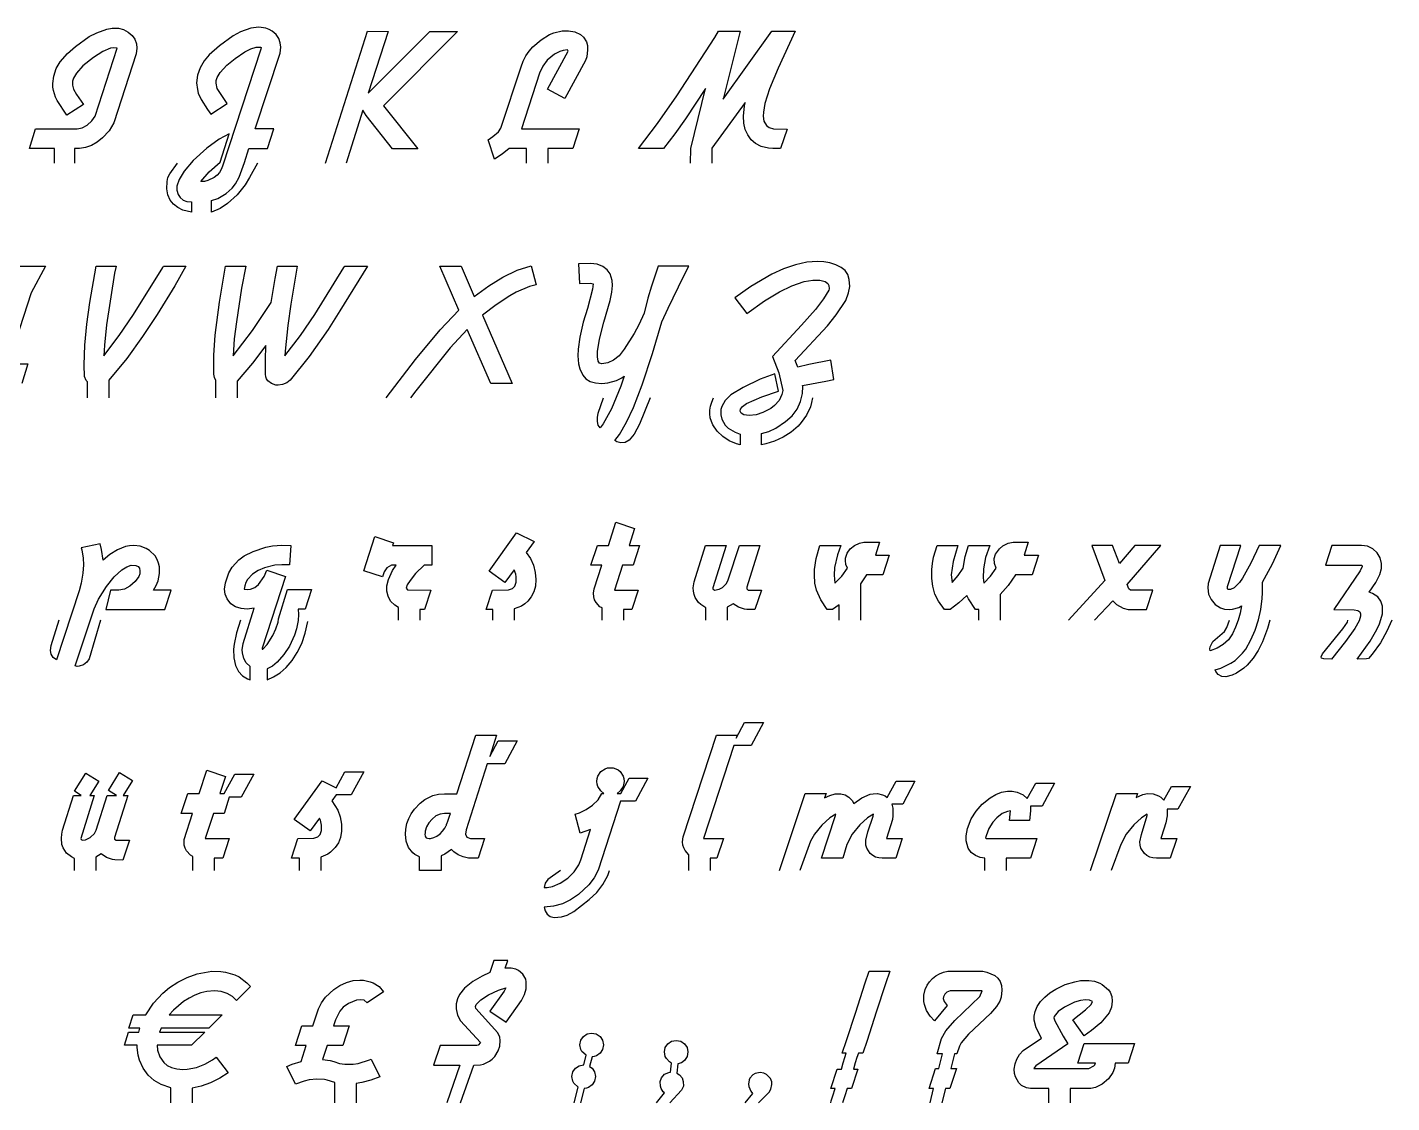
# Model space of a CAD drawing. Extents: x -637 to 1030, y 49 to 612.
# Drawn here: x 319 to 1030, y 49 to 609 of the extents above; entities that cross this region are included whole.
import ezdxf

# ---------------------------------------------------------------- set-up
doc = ezdxf.new("R2010")
doc.units = 0
doc.header["$LTSCALE"] = 6.669376
doc.header["$MEASUREMENT"] = 0

msp = doc.modelspace()

# ---------------------------------------------------------------- linework, layer by layer
at = {"linetype": 'Continuous'}
for points in [[(333.402106, 537.951868), (333.402106, 545.488263), (320.330129, 545.488263), (323.598124, 555.692408), (345.206902, 555.692408), (347.874652, 556.292652), (350.475709, 557.759915), (352.943378, 559.894115), (354.610722, 562.295091), (366.082049, 597.709477), (364.414705, 597.909558), (362.680667, 597.709477), (358.545654, 596.042133), (353.810397, 592.97422), (348.274815, 588.572432), (344.940127, 584.837581), (343.272783, 582.103137), (342.87262, 580.635875), (342.805926, 578.43498), (343.339476, 576.367474), (344.940127, 573.566336), (348.54159, 568.49761), (339.871401, 562.962028), (334.802675, 570.565117), (333.935656, 572.232461), (332.93525, 575.76723), (332.601781, 577.501268), (332.535087, 579.301999), (333.001944, 583.236931), (334.335819, 587.105169), (336.403325, 590.706632), (340.271564, 594.975033), (344.406577, 598.64319), (351.542809, 603.778609), (355.411047, 605.846116), (360.746548, 607.713541), (363.547686, 608.180397), (366.682292, 608.113704), (369.350043, 607.51346), (371.884406, 606.179585), (373.885219, 604.445547), (375.285788, 602.444734), (376.086113, 600.110452), (376.352888, 597.776171), (375.886031, 594.774952), (364.348011, 558.893709), (361.947036, 554.692002), (358.47896, 551.023845), (355.611128, 548.822951), (352.676603, 547.155607), (349.60869, 546.088507), (346.407389, 545.554957), (343.873027, 545.488263), (343.873027, 537.951868)], [(439.17841, 537.951868), (435.043396, 530.34878), (432.709115, 526.613929), (428.574102, 521.345122), (423.57207, 516.809946), (419.637138, 514.342277), (415.23535, 512.408158), (415.23535, 518.410596), (418.43665, 519.477697), (422.771745, 522.078753), (425.973045, 524.946585), (427.707083, 527.080785), (429.574508, 530.548861), (432.375646, 538.218643), (434.643234, 545.488263), (444.380523, 545.488263), (447.715211, 555.692408), (437.977922, 555.692408), (450.983205, 595.175114), (451.24998, 598.309721), (451.049899, 600.577309), (450.249574, 602.844897), (448.849005, 604.845709), (446.848192, 606.579747), (445.180848, 607.580154), (443.44681, 608.247091), (439.778653, 608.647254), (435.710334, 608.180397), (430.374833, 606.246278), (426.439901, 604.178772), (419.303669, 599.043352), (414.034862, 594.241402), (411.367112, 591.106795), (409.299605, 587.572026), (407.899036, 583.637094), (407.43218, 579.702162), (407.832342, 576.167393), (408.232505, 574.366661), (409.766461, 570.965279), (413.101149, 565.82986), (414.901881, 563.362191), (423.438682, 568.964467), (419.837219, 574.099886), (418.169875, 576.767636), (417.569631, 579.502081), (417.703019, 580.969343), (418.103181, 582.436606), (419.770525, 585.17105), (423.105213, 588.839207), (427.507002, 592.44067), (432.509034, 595.842052), (435.64364, 597.509396), (438.511472, 598.243027), (440.645672, 598.243027), (441.045835, 598.10964), (440.845754, 597.242621), (420.971013, 536.284524), (420.304076, 534.550486), (419.370363, 533.01653), (418.169875, 531.682655), (416.635919, 530.482167), (413.234537, 528.814823), (411.500499, 528.41466), (409.633074, 528.281273), (414.034862, 533.416692), (419.703832, 538.418724), (424.439089, 553.224739), (419.170282, 550.356908), (412.834374, 545.755038), (405.698142, 539.21905), (400.962885, 533.683468), (398.361828, 529.415067), (397.161341, 525.880298), (397.161341, 523.879485), (397.828278, 521.611897), (398.895379, 519.944553), (400.429335, 518.677372), (402.363454, 517.877046), (404.764429, 517.676965), (404.764429, 512.408158), (400.229254, 513.475258), (397.628197, 514.74244), (395.427303, 516.476477), (393.693265, 518.677372), (392.492778, 521.345122), (391.959228, 524.546422), (392.092615, 528.347967), (392.426084, 530.415473), (393.493184, 532.416286), (397.561503, 537.951868)], [(474.526102, 537.951868), (496.401656, 606.579747), (507.139351, 606.513053), (496.868512, 574.299967), (528.881517, 606.44636), (543.354063, 606.44636), (504.805069, 567.763979), (522.612303, 545.354876), (509.473633, 545.354876), (495.801412, 562.628559), (494.067374, 565.496391), (485.263798, 537.951868)], [(579.301999, 537.951868), (579.301999, 545.488263), (570.231648, 545.488263), (566.563491, 542.553738), (562.561866, 539.952681), (559.227178, 550.023439), (561.694847, 551.690783), (564.696066, 554.291839), (565.963247, 556.092571), (576.434168, 587.972188), (577.567962, 590.973407), (578.968531, 593.774545), (580.702568, 596.242214), (582.636687, 598.509802), (586.838394, 602.177959), (591.173489, 604.845709), (593.441076, 605.779422), (597.909558, 606.779828), (601.177553, 606.846522), (604.512241, 606.246278), (607.313379, 604.845709), (608.914029, 603.511834), (610.447985, 601.044165), (610.981535, 599.110046), (611.114923, 596.975846), (610.648067, 593.307689), (609.981129, 591.306876), (599.243434, 571.498829), (590.239776, 576.367474), (600.977471, 596.175521), (600.577309, 596.842458), (598.376415, 596.508989), (596.642377, 596.108827), (593.907933, 594.708258), (590.039695, 591.506957), (587.772107, 588.439044), (586.104763, 584.770888), (576.700943, 555.692408), (606.713135, 555.692408), (603.378447, 545.488263), (590.439857, 545.488263), (590.439857, 537.951868)], [(664.736706, 537.951868), (664.8034, 545.488263), (672.539876, 576.767636), (662.135649, 560.961215), (656.533373, 553.158045), (650.664323, 545.488263), (637.592346, 545.488263), (647.529716, 558.626934), (657.600474, 572.966092), (677.275133, 603.378447), (679.275946, 606.579747), (690.547191, 606.579747), (681.743615, 571.298748), (707.02055, 606.579747), (719.225508, 606.579747), (710.288544, 587.438638), (705.820062, 576.567555), (703.419087, 568.964467), (702.618762, 564.362597), (702.552068, 562.295091), (702.95223, 559.694034), (704.219412, 557.559834), (705.686675, 556.42604), (707.954262, 555.759102), (714.957107, 555.625715), (711.622419, 545.488263), (707.5541, 545.554957), (705.353206, 545.755038), (701.551661, 546.622057), (698.550442, 548.08932), (696.216161, 550.090132), (694.482123, 552.624495), (693.214941, 555.492327), (692.48131, 558.693628), (692.281229, 562.295091), (692.748085, 567.697285), (693.148248, 569.56471), (675.874564, 545.621651), (675.874564, 537.951868)], [(315.061322, 484.263391), (328.800237, 484.263391), (321.330536, 470.324396), (311.193084, 439.378491)], [(350.67579, 415.635512), (350.67579, 424.038926), (349.942159, 424.772557), (349.008446, 426.77337), (348.808365, 432.909196), (349.208527, 443.180035), (350.275628, 454.117812), (351.876278, 465.25567), (355.144272, 484.263391), (365.481805, 484.263391), (364.748173, 480.595235), (360.479773, 453.784343), (359.412673, 443.046648), (359.079204, 437.644453), (367.149149, 448.115373), (374.61885, 459.05315), (389.825027, 483.52976), (390.22519, 484.263391), (401.896598, 484.263391), (396.027547, 474.059246), (386.823808, 459.119844), (379.354107, 447.581823), (371.084081, 436.110497), (361.813648, 424.839251), (361.813648, 415.635512)], [(417.436244, 415.635512), (417.436244, 424.772557), (416.702612, 426.23982), (416.369144, 428.040552), (416.369144, 437.977922), (417.102775, 448.382148), (419.303669, 465.455751), (422.571663, 484.263391), (433.109277, 484.263391), (430.908383, 472.725371), (428.173939, 455.251606), (427.040145, 446.448029), (426.506595, 437.644453), (436.644047, 450.783124), (446.247948, 465.25567), (448.382148, 477.86079), (449.582636, 484.263391), (459.786781, 484.263391), (456.452093, 464.522038), (454.918137, 453.317487), (453.584262, 439.978735), (453.450874, 437.644453), (461.520819, 448.115373), (468.99052, 459.05315), (484.196698, 483.52976), (484.59686, 484.263391), (496.401656, 484.263391), (482.129191, 460.920575), (475.926671, 451.24998), (466.122689, 437.177597), (456.185318, 424.839251), (454.384587, 423.438682), (452.250387, 422.571663), (449.982799, 422.238195), (448.715617, 422.304888), (446.448029, 423.105213), (444.51391, 424.572476), (443.846973, 425.506189), (443.44681, 426.639983), (443.246729, 428.040552), (443.246729, 435.376865), (443.580198, 442.91326), (436.644047, 433.709521), (428.574102, 424.305701), (428.574102, 415.635512)], [(506.205638, 415.635512), (521.411816, 435.710334), (534.217018, 451.116593), (544.087694, 461.320738), (534.150324, 484.263391), (545.288182, 484.263391), (552.090945, 468.45697), (559.560646, 474.059246), (566.89696, 478.461034), (574.366661, 482.129191), (581.702975, 484.463473), (584.304031, 474.592796), (580.835956, 473.59239), (573.966499, 470.657864), (570.498423, 468.790439), (563.495578, 464.18857), (556.359346, 458.652988), (571.765604, 423.171907), (560.627747, 423.171907), (548.422788, 451.316674), (539.485825, 441.712772), (521.611897, 419.303669), (518.877453, 415.635512)], [(643.728172, 415.635512), (638.059202, 401.896598), (635.324758, 396.761178), (632.790395, 393.559878), (630.722888, 392.492778), (628.388607, 392.226003), (626.254406, 392.826246), (625.320694, 393.42649), (627.721669, 396.627791), (631.389826, 403.030392), (634.924595, 410.700174), (639.459771, 422.371582), (644.861965, 438.711553), (649.73061, 455.3183), (652.998604, 462.387838), (661.001855, 478.861197), (663.869687, 484.263391), (647.863185, 484.263391), (644.395109, 473.859165), (642.527684, 467.523258), (640.460177, 459.786781), (637.725733, 453.784343), (635.324758, 449.182474), (630.189338, 440.979141), (627.454894, 437.644453), (624.587062, 435.310172), (621.585843, 433.909603), (618.51793, 433.442746), (617.317443, 433.776215), (616.650505, 434.776621), (616.183649, 437.044209), (616.183649, 439.845347), (617.250749, 446.314642), (619.518337, 455.118218), (622.853025, 466.32277), (623.720044, 470.724558), (623.986819, 474.259327), (623.853431, 476.79369), (622.786331, 480.32846), (621.319068, 482.262579), (618.984787, 484.06331), (616.050261, 485.263798), (612.515492, 485.597267), (606.312972, 485.397185), (606.846522, 475.19304), (612.515492, 475.393121), (614.049448, 475.059652), (613.71598, 472.258515), (610.981535, 462.254451), (608.780641, 455.118218), (606.97991, 447.248355), (606.112891, 441.045835), (605.91281, 437.644453), (606.312972, 433.376052), (606.97991, 430.84169), (608.58056, 427.440308), (610.18121, 425.572883), (612.382104, 424.239007), (615.183242, 423.438682), (618.51793, 423.171907), (621.652537, 423.438682), (626.121019, 424.772557), (628.855463, 426.106433), (630.189338, 426.973452), (628.321913, 421.704644), (623.453268, 409.966543), (619.251562, 402.163373), (617.650911, 400.029172), (616.650505, 401.496435), (616.183649, 403.297167), (616.250342, 405.431367), (616.650505, 407.698955), (619.451643, 415.635512)], [(728.162472, 415.635512), (727.762309, 413.234537), (727.095372, 410.966949), (725.094559, 406.631855), (722.293421, 402.763617), (720.692771, 400.962885), (717.024614, 397.828278), (712.889601, 395.160528), (708.487812, 393.159715), (703.952637, 391.759146), (701.685049, 391.29229), (701.685049, 397.027953), (705.4199, 398.161747), (709.088056, 399.829091), (714.223476, 403.297167), (717.558164, 406.298386), (720.225914, 409.833155), (722.026646, 413.701393), (723.027052, 417.9031), (723.16044, 421.637951), (723.027052, 422.038113), (735.098623, 424.439089), (739.367023, 425.17272), (737.833067, 435.243478), (726.228353, 432.97589), (720.626077, 431.575321), (719.225508, 435.176784), (735.965642, 453.250793), (740.500817, 458.853069), (745.569543, 466.456157), (747.036806, 470.391089), (747.63705, 473.659084), (747.370275, 477.393934), (746.569949, 479.861603), (745.236074, 481.92911), (743.168568, 483.52976), (740.300736, 484.997023), (737.299517, 485.930735), (734.098216, 486.464285), (730.896916, 486.664367), (725.227946, 486.264204), (719.292202, 484.930329), (713.156376, 482.862822), (707.087244, 480.061684), (696.016079, 473.659084), (687.746053, 467.723339), (694.08196, 459.653394), (703.152312, 466.189382), (710.955482, 470.857946), (717.424776, 473.925859), (723.827377, 476.193446), (728.362553, 476.993772), (732.03071, 476.927078), (734.765154, 476.193446), (736.232417, 475.19304), (736.765967, 474.259327), (736.83266, 472.458596), (736.699273, 471.791658), (733.898135, 467.323176), (729.696428, 461.654207), (722.560196, 453.517568), (707.420712, 437.244291), (710.7554, 428.774183), (712.756213, 419.570444), (712.289357, 417.36955), (710.822094, 414.301637), (708.421119, 411.70058), (706.487, 410.166624), (702.285293, 407.96573), (698.817217, 406.89863), (695.215754, 406.498467), (692.48131, 406.89863), (691.080741, 407.632261), (690.480497, 408.699361), (690.680579, 409.766461), (691.747679, 411.100337), (693.881879, 412.700987), (701.751743, 416.169062), (710.488625, 419.236975), (708.554506, 428.107245), (700.951418, 425.372801), (692.081148, 421.104401), (685.678547, 417.169469), (682.744021, 414.301637), (681.009983, 411.233724), (680.543127, 409.633074), (680.40974, 406.831936), (681.009983, 404.497654), (682.677327, 401.496435), (684.277978, 399.895785), (687.879441, 397.761585), (690.547191, 396.827872), (690.547191, 391.29229), (688.613072, 391.759146), (684.878221, 393.293103), (681.47684, 395.560691), (678.542314, 398.361828), (676.34142, 401.629823), (675.541095, 403.430554), (675.007545, 405.29798), (674.74077, 407.298792), (674.74077, 409.299605), (675.074239, 411.367112), (675.741176, 413.501312), (676.741583, 415.635512)], [(309.325659, 433.442746), (319.46311, 433.442746), (316.461891, 423.171907)], [(618.651318, 299.988532), (618.651318, 306.257746), (617.517524, 306.924684), (615.516711, 309.125578), (614.716386, 310.526147), (614.24953, 312.060103), (614.116142, 313.994222), (614.516305, 316.195116), (618.584624, 328.533462), (612.715573, 328.533462), (616.183649, 338.804301), (621.919312, 338.804301), (625.78755, 350.875871), (635.524839, 347.674571), (632.657007, 338.804301), (638.125896, 338.804301), (634.791208, 328.533462), (629.322319, 328.533462), (625.120612, 315.594872), (637.392264, 315.594872), (634.12427, 305.390727), (629.789176, 305.390727), (629.789176, 299.988532)], [(512.608239, 299.988532), (512.608239, 306.524521), (510.67412, 307.658315), (508.473226, 309.792515), (507.139351, 312.393572), (506.605801, 314.994628), (506.472413, 316.26181), (506.539107, 317.86246), (507.339432, 321.130454), (509.473633, 325.732324), (511.341058, 328.533462), (508.873389, 328.466768), (506.605801, 327.199587), (505.138538, 325.13208), (504.204826, 322.46433), (494.53423, 325.66563), (500.2032, 343.40617), (510.007183, 340.20487), (509.473633, 338.870995), (529.881923, 338.870995), (529.881923, 328.533462), (525.946991, 328.533462), (521.478509, 324.131674), (518.610678, 320.596904), (517.143415, 318.329316), (516.609865, 316.528585), (517.343496, 315.661566), (529.481761, 315.594872), (526.147073, 305.390727), (523.746097, 305.390727), (523.746097, 299.988532)], [(561.694847, 299.988532), (561.694847, 305.390727), (558.226771, 305.390727), (561.494765, 315.594872), (569.898179, 315.661566), (571.898992, 316.395197), (573.232867, 317.662379), (573.833111, 319.663192), (573.833111, 322.397636), (573.63303, 323.798205), (572.766011, 326.065793), (568.030754, 319.46311), (559.760728, 325.465549), (574.099886, 345.406983), (583.303625, 340.871807), (579.168612, 335.06945), (581.302812, 331.934844), (582.903462, 328.533462), (583.837175, 324.798611), (584.170644, 320.997067), (583.903869, 317.662379), (583.103544, 314.66116), (581.769668, 312.060103), (579.902243, 309.725821), (578.43498, 308.391946), (576.700943, 307.258152), (572.832705, 305.857583), (572.832705, 299.988532)], [(357.41186, 299.988532), (351.476115, 279.780323), (350.342321, 277.979592), (348.474896, 276.579023), (346.340696, 275.912085), (345.273596, 275.845391), (344.273189, 276.045473), (354.010478, 305.79089), (356.278066, 310.792922), (360.479773, 317.395604), (364.548092, 322.531023), (368.483024, 326.065793), (371.084081, 327.666443), (373.418362, 328.466768), (375.819338, 328.400074), (376.953132, 327.933218), (377.753457, 326.932812), (377.953538, 325.532243), (377.82015, 324.06498), (377.353294, 322.664411), (375.485869, 319.99666), (372.751425, 317.662379), (369.816899, 316.128422), (366.949068, 315.594872), (362.680667, 315.594872), (360.212998, 305.390727), (390.892127, 305.390727), (394.226815, 315.594872), (385.023076, 315.594872), (386.356952, 317.995848), (387.424052, 320.463517), (388.157683, 324.265061), (388.090989, 327.666443), (387.624133, 329.667256), (386.890502, 331.534681), (385.823402, 333.335412), (382.95557, 336.203244), (381.221532, 337.270344), (378.086925, 338.470832), (374.685544, 338.804301), (372.48465, 338.670913), (370.350449, 338.270751), (366.215436, 336.603407), (362.280504, 334.135738), (358.745735, 331.134518), (357.94541, 336.736794), (357.278472, 339.738013), (347.274408, 337.537119), (347.607877, 336.603407), (348.408202, 332.268312), (348.608284, 328.666849), (348.274815, 324.331755), (347.407796, 319.196335), (346.274002, 315.19471), (334.469206, 279.313467), (332.801862, 280.380567), (331.734762, 282.114605), (331.267906, 284.115418), (331.668068, 286.64978), (335.803082, 300.055226)], [(430.374833, 299.988532), (428.173939, 293.319156), (426.973452, 287.450106), (426.706676, 284.849049), (426.840064, 280.24718), (427.773777, 276.378941), (429.241039, 273.244335), (431.37524, 270.910053), (433.909603, 269.376097), (435.310172, 268.842547), (435.310172, 275.778698), (433.242665, 277.712817), (432.108871, 279.913711), (431.308546, 282.91493), (431.241852, 284.51558), (431.642015, 287.716881), (437.511066, 306.124358), (433.709521, 305.590808), (430.574915, 305.924277), (427.707083, 306.85799), (425.239414, 308.45864), (423.371988, 310.993003), (422.371582, 313.527366), (422.038113, 316.128422), (422.438276, 319.396417), (424.305701, 324.531836), (426.039739, 327.533055), (429.441121, 331.3346), (432.175565, 333.335412), (436.910822, 335.736388), (443.513504, 337.937282), (446.98158, 338.60422), (451.916918, 339.004382), (456.585481, 338.870995), (455.85185, 328.666849), (451.916918, 328.733543), (448.115373, 328.466768), (442.779873, 327.132893), (439.578572, 325.799018), (436.644047, 323.798205), (433.976296, 321.063761), (433.109277, 319.529804), (432.509034, 317.86246), (432.242259, 316.061729), (433.709521, 315.928341), (435.443559, 316.061729), (437.777841, 316.928748), (439.71196, 318.529398), (442.713179, 322.597717), (444.047054, 325.865711), (453.784343, 322.731105), (441.646079, 285.315905), (441.646079, 284.849049), (441.912854, 284.782355), (444.180442, 287.316718), (447.114967, 291.851894), (448.782311, 295.319969), (449.849411, 298.854739), (450.18288, 300.65547), (454.784749, 315.861647), (467.323176, 315.861647), (463.921795, 305.590808), (460.387025, 305.590808), (460.587107, 302.78967), (460.387025, 299.788451), (459.453313, 295.386663), (458.452906, 292.051975), (455.85185, 286.383005), (452.917324, 282.047911), (449.449249, 277.979592), (446.914886, 275.912085), (444.180442, 274.644904), (444.180442, 268.842547), (447.581823, 270.309809), (450.916511, 272.510703), (454.117812, 275.311841), (457.185725, 278.846611), (459.853475, 282.981624), (462.187757, 287.783574), (464.055182, 293.185769), (465.322364, 299.254901)], [(672.673263, 299.988532), (672.673263, 306.32444), (670.005513, 307.991784), (668.871719, 309.058884), (667.137681, 311.726634), (666.537437, 313.327284), (666.203969, 314.994628), (666.137275, 316.728666), (666.537437, 319.863273), (672.539876, 338.870995), (683.277571, 338.870995), (676.274726, 316.79536), (676.34142, 316.195116), (677.208439, 315.594872), (679.609414, 316.128422), (681.276758, 316.995441), (683.344265, 319.062948), (684.211284, 320.863679), (690.147028, 338.870995), (700.751336, 338.870995), (693.948573, 317.062135), (693.948573, 316.195116), (694.748898, 315.594872), (701.618355, 315.594872), (698.216973, 305.390727), (693.948573, 305.457421), (692.814779, 305.590808), (689.680172, 306.657908), (686.945728, 308.45864), (683.811121, 306.724602), (683.811121, 299.988532)], [(742.101468, 299.988532), (742.101468, 307.858396), (738.633392, 305.390727), (735.832254, 305.390727), (732.497566, 310.526147), (730.363366, 315.528179), (729.496347, 319.196335), (729.229572, 323.464736), (729.296266, 326.265874), (730.163284, 332.068231), (732.097404, 338.870995), (743.03518, 338.870995), (741.234449, 334.00235), (739.700492, 327.332974), (739.433717, 323.398042), (739.83388, 319.129642), (743.502036, 322.864492), (746.503256, 326.999505), (745.636237, 328.933624), (745.369462, 331.001131), (745.436156, 332.268312), (746.303174, 334.802675), (747.903825, 337.003569), (750.171412, 338.737607), (752.639082, 339.938095), (755.040057, 340.538339), (763.110002, 340.538339), (760.975802, 333.735575), (768.178728, 333.735575), (764.910733, 323.464736), (756.307238, 323.464736), (753.239325, 318.862867), (753.239325, 299.988532)], [(814.797666, 299.988532), (814.797666, 305.390727), (813.197016, 305.390727), (809.395471, 311.059697), (808.595146, 312.727041), (804.460133, 308.925496), (799.924957, 305.390727), (796.923738, 305.390727), (793.789132, 309.792515), (791.921706, 313.527366), (790.854606, 317.528991), (790.38775, 321.597311), (790.38775, 326.265874), (790.721219, 329.467174), (791.321462, 332.668475), (793.188888, 338.870995), (803.859889, 338.870995), (801.525608, 330.467581), (800.525201, 323.464736), (800.992058, 319.46311), (804.059971, 323.197961), (806.727721, 326.999505), (807.794821, 333.001944), (809.528859, 338.870995), (820.533329, 338.870995), (818.332435, 332.601781), (817.198641, 326.599343), (817.065254, 321.93078), (817.398723, 319.129642), (820.933492, 322.864492), (823.934711, 326.999505), (822.934305, 329.467174), (822.867611, 332.068231), (823.534548, 334.269125), (825.602055, 337.070263), (827.402787, 338.60422), (830.070537, 339.938095), (832.804981, 340.471645), (838.407257, 340.538339), (840.541457, 340.538339), (838.407257, 333.735575), (845.943652, 333.735575), (842.54227, 323.464736), (833.872081, 323.464736), (830.137231, 317.995848), (826.002218, 313.327284), (825.935524, 299.988532)], [(875.022131, 299.988532), (884.692726, 310.05929), (886.560152, 307.991784), (890.028227, 306.124358), (892.695978, 305.457421), (902.166492, 305.390727), (905.50118, 315.594872), (893.763078, 315.594872), (892.962753, 316.26181), (892.162428, 318.529398), (909.636193, 338.870995), (896.097359, 338.870995), (888.027414, 329.467174), (884.492645, 338.870995), (873.621562, 338.870995), (880.49102, 320.596904), (861.616685, 299.988532)], [(966.392582, 299.988532), (965.125401, 295.520051), (962.524344, 288.650593), (960.390144, 284.182111), (957.789087, 280.113792), (954.654481, 276.445635), (952.920443, 274.844985), (948.985511, 272.243928), (946.784617, 271.243522), (943.449929, 270.309809), (941.382422, 270.576584), (939.581691, 271.576991), (938.247816, 273.110947), (937.914347, 274.111354), (940.848872, 274.978372), (946.050986, 277.446042), (948.318573, 278.913304), (952.186812, 282.648155), (953.854156, 284.782355), (956.5886, 289.651), (958.856188, 294.719725), (960.523532, 300.055226), (961.790713, 305.524115), (962.390957, 311.259778), (962.591038, 314.194303), (962.657732, 319.729885), (967.726458, 329.267093), (972.061552, 338.870995), (960.790307, 338.804301), (956.455212, 329.667256), (952.120118, 321.730698), (950.586161, 319.529804), (947.785023, 316.728666), (945.850904, 315.794954), (944.783804, 315.794954), (944.316948, 316.195116), (944.383642, 317.395604), (951.319793, 338.870995), (940.582097, 338.870995), (934.24619, 318.92956), (934.046109, 316.728666), (934.446271, 313.527366), (935.780147, 310.59284), (937.914347, 308.125171), (940.648791, 306.32444), (942.782991, 305.657502), (945.183967, 305.457421), (946.918004, 305.590808), (950.185999, 306.524521), (951.719955, 307.324846), (950.986324, 303.523302), (949.985917, 299.855145), (948.585348, 296.253682), (946.984698, 292.8523), (944.850498, 289.717693), (942.182748, 287.183331), (938.981447, 285.315905), (935.246596, 283.98203), (935.113209, 284.982436), (935.246596, 285.982843), (936.780553, 288.850675), (942.782991, 294.052788), (943.983479, 296.053601), (945.450742, 299.988532)], [(1029.885042, 299.988532), (1027.417373, 294.119482), (1024.015991, 288.183737), (1019.74759, 282.181299), (1017.813471, 279.980404), (1016.813065, 279.713629), (1011.877727, 279.646936), (1018.613796, 288.917368), (1022.21526, 295.119888), (1023.482441, 297.98772), (1024.749622, 302.056039), (1025.016397, 303.256527), (1025.083091, 307.124765), (1024.282766, 309.859209), (1022.615422, 312.126797), (1019.880978, 313.860835), (1018.080246, 314.461078), (1021.548322, 319.596498), (1023.749216, 323.731511), (1024.549541, 326.73273), (1024.549541, 329.400481), (1023.81591, 332.4017), (1022.281953, 335.002756), (1020.014365, 337.136957), (1017.213228, 338.470832), (1014.078621, 338.870995), (998.739056, 338.870995), (995.337674, 328.533462), (1014.345396, 328.466768), (1014.478783, 327.933218), (1013.411683, 325.66563), (999.672769, 305.390727), (1010.410464, 305.324033), (1012.211196, 304.923871), (1013.211602, 304.190239), (1013.678458, 303.189833), (1013.678458, 301.989345), (1012.944827, 299.58837), (1010.677239, 295.586744), (1005.875288, 288.850675), (998.538975, 279.646936), (994.604043, 279.780323), (993.403555, 280.180486), (993.070086, 280.847423), (993.803718, 282.448074), (1004.474719, 295.453357), (1006.809001, 298.788045), (1007.075776, 299.988532)], [(663.7363, 169.535538), (663.7363, 177.73887), (661.935568, 179.873071), (661.135243, 181.27364), (660.668387, 182.807596), (660.534999, 184.47494), (660.935162, 187.075997), (678.142152, 240.030842), (689.013235, 240.030842), (688.479684, 238.496886), (692.881473, 246.566831), (702.685455, 246.566831), (696.216161, 234.561954), (687.212503, 234.561954), (671.472776, 186.275672), (681.810308, 186.275672), (678.47562, 175.938139), (674.874157, 175.938139), (674.874157, 169.535538)], [(523.61271, 169.535538), (523.61271, 176.67177), (521.145041, 177.872258), (520.07794, 178.672583), (517.877046, 181.607108), (516.609865, 184.875103), (516.209702, 188.476566), (516.409784, 191.144316), (517.010028, 193.945454), (517.94374, 196.546511), (519.277615, 199.080874), (520.944959, 201.415155), (523.946179, 204.616456), (526.347154, 206.550575), (530.415473, 208.551388), (533.416692, 209.218325), (536.617993, 209.4851), (542.9539, 209.4851), (552.89127, 240.030842), (563.69566, 239.964148), (560.094196, 228.892984), (564.562678, 237.029623), (574.366661, 237.029623), (567.897366, 225.09144), (558.827015, 225.09144), (547.755851, 190.67746), (547.422382, 188.476566), (548.222707, 186.875916), (550.156826, 186.275672), (557.359752, 186.275672), (554.025064, 175.938139), (549.089726, 176.004833), (546.288588, 176.605076), (543.620838, 177.672177), (541.35325, 179.339521), (540.28615, 180.406621), (536.684687, 178.005645), (534.750568, 177.138627), (534.750568, 169.535538), (523.61271, 169.535538)], [(343.806333, 169.602232), (343.806333, 175.871445), (342.272376, 176.605076), (339.738013, 178.605889), (337.937282, 181.407027), (337.337038, 183.007677), (337.003569, 186.409059), (337.203651, 188.476566), (337.603813, 190.544072), (343.40617, 208.551388), (347.407796, 208.551388), (343.873027, 210.818975), (349.742077, 220.222796), (356.478147, 216.087782), (351.809584, 208.551388), (354.143866, 208.551388), (347.074327, 186.208978), (347.407796, 185.608734), (348.00804, 185.275265), (349.60869, 185.475347), (352.076359, 186.675834), (354.210559, 188.743341), (355.077578, 190.544072), (360.946629, 208.551388), (365.681886, 208.551388), (361.480179, 211.152444), (367.215843, 220.556264), (374.0853, 216.421251), (369.216655, 208.551388), (371.617631, 208.551388), (364.748173, 186.742528), (364.748173, 185.808815), (365.615192, 185.275265), (372.417956, 185.275265), (369.016574, 175.004426), (364.814867, 175.07112), (363.681073, 175.204508), (360.546467, 176.338301), (357.745329, 178.139033), (354.877497, 176.538383), (354.877497, 169.602232)], [(405.431367, 169.535538), (405.431367, 176.805158), (404.297573, 177.472095), (402.230067, 179.739683), (401.496435, 181.140252), (401.029579, 182.674209), (400.962885, 185.742122), (405.364673, 199.280955), (399.428929, 199.280955), (402.963698, 209.618488), (408.699361, 209.618488), (412.700987, 221.823446), (422.438276, 218.555452), (419.570444, 209.618488), (421.838032, 209.618488), (427.373614, 219.689245), (437.177597, 219.689245), (430.708302, 207.684369), (424.439089, 207.684369), (421.771338, 199.280955), (416.235756, 199.280955), (411.967356, 186.275672), (424.372395, 186.275672), (421.037707, 175.938139), (416.569225, 175.938139), (416.569225, 169.535538)], [(461.053963, 169.535538), (461.053963, 175.938139), (456.785562, 175.938139), (460.12025, 186.275672), (468.523664, 186.342365), (470.524477, 187.009303), (471.858352, 188.343178), (472.52529, 190.343991), (472.52529, 193.078435), (471.925046, 195.679492), (471.458189, 196.813286), (466.656239, 190.14391), (458.319519, 196.146348), (472.858758, 216.287864), (480.128378, 212.619707), (484.663554, 220.889733), (494.467537, 220.889733), (487.998242, 208.95155), (480.195072, 208.95155), (477.927484, 205.883637), (480.928703, 201.014993), (482.195885, 197.41353), (482.862822, 193.611985), (482.862822, 189.943828), (482.329272, 186.809222), (481.262172, 183.94139), (479.661522, 181.473721), (477.260547, 179.072746), (475.72659, 178.005645), (472.191821, 176.538383), (472.191821, 169.535538)], [(596.975846, 169.535538), (590.373164, 164.800281), (588.972595, 162.932856), (588.439044, 160.665268), (590.106388, 160.731962), (592.840833, 161.265512), (596.842458, 162.932856), (600.710696, 165.600606), (604.045384, 168.935294), (606.44636, 172.536757), (607.51346, 175.07112), (612.515492, 190.810847), (607.246685, 188.943422), (604.645628, 198.947486), (606.846522, 199.614424), (610.314598, 201.281768), (613.649286, 203.549356), (616.517117, 206.417187), (618.51793, 209.685181), (619.518337, 209.685181), (617.917686, 210.952363), (616.38373, 213.219951), (615.983567, 214.553826), (615.85018, 215.954395), (615.983567, 217.421658), (616.38373, 218.688839), (617.917686, 221.023121), (620.251968, 222.557077), (621.519149, 222.95724), (622.919718, 223.090627), (624.386981, 222.95724), (625.720856, 222.557077), (626.988038, 221.89014), (628.055138, 221.023121), (629.589094, 218.688839), (629.922563, 217.421658), (630.055951, 215.954395), (629.589094, 213.219951), (628.055138, 210.952363), (626.454488, 209.685181), (628.321913, 209.685181), (632.657007, 217.621739), (642.46099, 217.621739), (635.991695, 205.616862), (628.255219, 205.616862), (616.517117, 169.735619), (614.449611, 165.733994), (611.715167, 161.999143), (606.312972, 156.997111), (602.244653, 154.195973), (597.976252, 152.128467), (593.374383, 150.927979), (588.439044, 150.527816), (588.905901, 148.46031), (590.039695, 146.726272), (591.640345, 145.525784), (593.641158, 145.058928), (597.57609, 145.392397), (600.510615, 146.259416), (603.911997, 148.126841), (611.981942, 154.396054), (615.85018, 158.130905), (619.05148, 162.332612), (621.585843, 167.001175), (622.519556, 169.535538)], [(710.955482, 169.535538), (724.360927, 209.685181), (735.298704, 209.685181), (734.431685, 207.417594), (737.166129, 208.684775), (739.967267, 209.418406), (743.03518, 209.418406), (745.236074, 208.95155), (747.170193, 207.817756), (748.837537, 206.017025), (749.77125, 204.483068), (753.906263, 207.417594), (758.308051, 209.218325), (759.775314, 209.551794), (762.109596, 209.618488), (764.710652, 208.95155), (766.044527, 208.351306), (767.178321, 207.550981), (771.846884, 216.021089), (781.584173, 216.021089), (775.181572, 204.016212), (769.579297, 204.016212), (770.046153, 202.015399), (770.112847, 197.94708), (769.912765, 196.079654), (766.844852, 186.275672), (774.981491, 186.275672), (771.646803, 175.938139), (764.577265, 175.938139), (762.709839, 176.071526), (761.042495, 176.538383), (759.575233, 177.338708), (758.308051, 178.405808), (756.50732, 181.140252), (756.040463, 182.740902), (755.97377, 185.275265), (757.107564, 189.61036), (759.775314, 197.813692), (759.975395, 198.880792), (756.840788, 197.013367), (752.839163, 193.34521), (748.904231, 188.409872), (746.103093, 183.007677), (743.968893, 175.938139), (732.964422, 175.938139), (740.100655, 197.613611), (740.300736, 198.880792), (737.166129, 197.013367), (733.164504, 193.211823), (729.229572, 188.476566), (727.228759, 184.875103), (721.693177, 169.535538)], [(817.932273, 169.535538), (817.932273, 175.938139), (815.464604, 176.338301), (813.130322, 177.272014), (810.929428, 178.872664), (809.262084, 181.140252), (808.194984, 185.00849), (808.194984, 187.676241), (808.995309, 191.477785), (810.862734, 196.479817), (813.397097, 200.414749), (816.665091, 204.082906), (820.800104, 207.417594), (823.73463, 209.151631), (826.735849, 210.285425), (829.803762, 210.818975), (832.138044, 210.885669), (834.7391, 210.418813), (838.007094, 208.95155), (840.074601, 206.950737), (844.476389, 215.020682), (854.280372, 215.020682), (847.811077, 203.015805), (841.675251, 203.015805), (841.808639, 200.548136), (841.208395, 195.546104), (830.737475, 195.546104), (831.271025, 200.548136), (829.803762, 200.348055), (826.93593, 199.147567), (824.26818, 197.013367), (822.13398, 194.679085), (820.066473, 191.344397), (818.59921, 187.609547), (818.332435, 186.475753), (818.59921, 186.275672), (845.143327, 186.275672), (841.741945, 175.938139), (829.070131, 175.938139), (829.070131, 169.535538)], [(872.954625, 169.535538), (886.626845, 209.685181), (897.497928, 209.685181), (896.764297, 207.550981), (900.299066, 209.084938), (902.766735, 209.618488), (905.701261, 209.4851), (908.502399, 208.418), (909.569499, 207.817756), (911.236843, 206.083718), (915.238468, 213.353338), (925.042451, 213.353338), (918.573156, 201.415155), (912.904187, 201.415155), (912.970881, 198.080467), (912.237249, 194.41231), (909.969661, 187.276078), (909.702886, 186.275672), (918.039606, 186.275672), (914.571531, 175.938139), (907.368605, 175.938139), (905.50118, 176.071526), (903.833836, 176.538383), (902.366573, 177.338708), (901.099391, 178.405808), (899.29866, 181.140252), (898.831804, 182.740902), (898.698416, 184.47494), (899.498741, 188.209791), (902.49996, 198.213855), (902.566654, 198.880792), (899.498741, 197.013367), (895.497116, 193.34521), (891.628877, 188.409872), (888.82774, 183.007677), (883.759014, 169.535538)], [(539.619212, 199.280955), (538.841118, 199.280955), (537.396087, 199.280955), (536.617993, 199.280955), (534.288652, 198.964777), (532.12234, 197.996482), (530.148698, 196.346429), (528.427011, 194.348087), (527.224053, 192.231177), (526.480541, 190.010522), (526.480541, 189.862314), (526.480541, 189.714106), (526.480541, 189.61036), (526.433609, 189.459681), (526.416318, 189.294182), (526.413848, 189.143503), (526.364445, 188.311066), (526.46325, 187.641659), (526.680623, 187.075997), (527.031382, 186.631372), (527.663738, 186.364597), (528.548048, 186.275672), (528.698726, 186.275672), (528.864226, 186.275672), (529.014904, 186.275672), (529.098889, 186.275672), (529.197695, 186.275672), (529.281679, 186.275672), (531.005837, 186.675834), (532.626248, 187.476159), (534.217018, 188.676647), (535.595355, 190.052515), (536.662455, 191.502486), (537.418318, 193.011741), (537.514654, 193.16242), (537.566526, 193.327919), (537.618399, 193.478598), (537.62334, 193.582344), (537.657922, 193.730552), (537.751787, 193.87876), (538.235934, 195.279329), (539.135065, 197.880386), (539.619212, 199.280955)], [(544.888019, 48.619751), (551.757476, 68.161023), (555.225552, 68.29441), (556.892896, 68.694573), (560.027503, 70.228529), (561.428072, 71.295629), (562.695253, 72.629505), (564.495985, 75.697418), (565.29631, 78.098393), (565.563085, 80.966225), (565.29631, 82.700262), (564.362597, 85.034544), (552.89127, 97.706358), (552.691189, 98.640071), (553.091352, 99.773865), (555.425633, 102.17484), (559.427259, 104.842591), (564.629372, 107.243566), (568.49761, 108.37736), (567.630591, 106.710016), (560.227584, 96.372483), (568.630998, 90.503432), (576.700943, 101.908065), (578.234899, 104.975978), (579.101918, 107.84381), (579.101918, 111.511967), (578.835143, 112.912536), (577.434574, 115.580286), (575.166986, 117.514405), (573.766417, 118.181343), (571.298748, 118.714893), (568.097448, 118.714893), (569.56471, 122.716518), (562.295091, 122.716518), (560.227584, 116.447305), (556.092571, 114.57988), (551.29062, 111.778742), (546.888832, 108.243972), (544.354469, 105.042672), (543.287369, 102.641697), (542.687125, 100.04064), (542.553738, 97.506277), (543.287369, 94.171589), (544.888019, 91.17037), (555.225552, 79.899124), (554.091758, 78.498556), (553.42482, 78.365168), (534.217018, 78.365168), (530.88233, 68.161023), (544.55455, 68.161023), (537.685093, 48.619751)], [(393.96004, 48.619751), (393.96004, 56.422921), (389.024702, 58.090265), (385.423239, 60.157772), (382.221939, 63.025603), (379.554188, 66.69376), (377.686763, 70.695386), (376.953132, 73.42983), (376.552969, 77.431455), (376.552969, 78.498556), (369.816899, 78.498556), (371.9511, 85.301319), (377.353294, 85.301319), (377.953538, 87.502213), (372.217875, 87.502213), (374.352075, 94.304977), (380.954757, 94.304977), (384.956383, 100.374109), (389.825027, 105.70961), (393.293103, 108.577441), (397.628197, 111.378579), (402.563535, 113.846248), (407.765649, 115.64698), (415.435431, 117.047549), (420.0373, 116.914161), (422.50497, 116.580692), (427.30692, 115.180124), (429.574508, 114.113023), (433.642828, 111.04511), (435.443559, 109.110991), (428.240633, 101.774678), (426.106433, 103.975572), (423.438682, 105.576222), (420.304076, 106.509935), (416.836, 106.843404), (412.834374, 106.509935), (409.699768, 105.776303), (406.565161, 104.642509), (403.497248, 103.108553), (400.562723, 101.241128), (395.427303, 96.83934), (393.159715, 94.304977), (420.770932, 94.304977), (413.834781, 87.502213), (388.958008, 87.502213), (388.090989, 85.301319), (411.70058, 85.301319), (404.831123, 78.498556), (386.890502, 78.498556), (387.090583, 75.897499), (388.224377, 72.496117), (390.291884, 69.561592), (392.092615, 68.027635), (394.360203, 66.893841), (397.094647, 66.226904), (400.229254, 65.960129), (402.563535, 66.093516), (407.365486, 67.027229), (411.767274, 68.761267), (415.702206, 70.962161), (417.703019, 72.36273), (423.905539, 64.226091), (419.570444, 61.358259), (414.7018, 58.957284), (409.899849, 57.223246), (405.097898, 56.156146), (405.097898, 48.619751)], [(743.702118, 74.363542), (745.890507, 81.05376), (750.704963, 95.772239), (755.519418, 110.490719), (757.707807, 117.180936)], [(768.445503, 117.180936), (766.257114, 110.490719), (761.442658, 95.772239), (756.628202, 81.05376), (754.439813, 74.363542)], [(757.707807, 117.180936), (760.491654, 117.180936), (765.661656, 117.180936), (768.445503, 117.180936)], [(789.454037, 48.619751), (791.321462, 56.022758), (788.987181, 56.022758), (792.321869, 66.360291), (793.989213, 66.360291), (795.923332, 74.030074), (793.122194, 74.030074), (795.389782, 82.033325), (797.65737, 86.101644), (802.325933, 91.503839), (815.331216, 103.975572), (816.531704, 106.843404), (799.924957, 106.843404), (798.257613, 106.24316), (797.057126, 105.17606), (796.390188, 103.708797), (796.323494, 102.908472), (796.723657, 101.241128), (798.324307, 99.240315), (791.788319, 91.303757), (789.454037, 93.771427), (787.653306, 96.705952), (786.519512, 99.707171), (786.186043, 101.307821), (786.186043, 104.642509), (786.919674, 107.643729), (787.920081, 109.777929), (789.120568, 111.645354), (790.654525, 113.246004), (792.388563, 114.646573), (794.389375, 115.713674), (796.456882, 116.513999), (798.657776, 117.047549), (807.728127, 117.180936), (816.865172, 117.047549), (819.066067, 116.580692), (823.134386, 114.779961), (824.735036, 113.446086), (825.935524, 111.712048), (826.602461, 109.644541), (826.869236, 107.243566), (826.469074, 103.642103), (825.802136, 101.507903), (824.068099, 98.640071), (821.000186, 95.105302), (809.528859, 84.234219), (805.727315, 79.765737), (804.793602, 78.098393), (803.459727, 74.030074), (802.125852, 74.030074), (800.191732, 66.360291), (803.192952, 66.360291), (799.724876, 56.022758), (797.523982, 56.022758), (795.656557, 48.619751)], [(479.394747, 48.619751), (479.394747, 59.157365), (475.526509, 60.424547), (474.12594, 60.691322), (469.990927, 60.891403), (466.122689, 60.49124), (463.454938, 59.890996), (458.919763, 58.223652), (454.517974, 67.427391), (457.185725, 68.627879), (461.854288, 70.028448), (464.588732, 78.365168), (458.919763, 78.365168), (462.254451, 88.702701), (467.92342, 88.702701), (470.857946, 97.439583), (472.52529, 100.640884), (474.65949, 103.575409), (478.861197, 107.510341), (482.129191, 109.711235), (485.463879, 111.245192), (488.931955, 112.178904), (492.533418, 112.512373), (494.334149, 112.445679), (497.802225, 111.645354), (499.469569, 111.04511), (502.470788, 109.110991), (504.871763, 106.309853), (496.334962, 100.57419), (494.801005, 101.974759), (492.733499, 102.241534), (490.665992, 101.974759), (486.530979, 100.307415), (483.863229, 98.373296), (481.995804, 96.372483), (479.728216, 91.837308), (478.661116, 88.702701), (486.931142, 88.702701), (483.663148, 78.365168), (475.393121, 78.365168), (472.992146, 71.162242), (476.993772, 70.628692), (478.927891, 70.161836), (481.862416, 69.094735), (484.663554, 68.627879), (488.931955, 68.627879), (491.533011, 69.028042), (497.468756, 70.895467), (498.402468, 71.362323), (502.87095, 62.158584), (498.269081, 60.357853), (493.533824, 59.090671), (490.532605, 58.623815), (490.532605, 48.619751)], [(851.345846, 48.619751), (851.345846, 56.022758), (841.808639, 56.089452), (839.607745, 56.422921), (837.006688, 57.623409), (835.672813, 58.957284), (833.872081, 62.091891), (833.405225, 63.759235), (833.271837, 66.093516), (833.805388, 68.82796), (834.672406, 71.362323), (836.072975, 73.696605), (838.007094, 75.764111), (847.477608, 82.3001), (844.743164, 87.568907), (843.676064, 91.570532), (843.676064, 93.771427), (844.14292, 96.172402), (845.276714, 98.773459), (846.944058, 101.241128), (849.144952, 103.575409), (851.879396, 105.776303), (854.947309, 107.777116), (859.74926, 110.111398), (864.817986, 111.645354), (867.752511, 112.312292), (872.1543, 112.312292), (875.088825, 111.845436), (877.823269, 110.911723), (879.157144, 110.244785), (882.358445, 107.376954), (883.225464, 106.109772), (884.092483, 103.842184), (884.292564, 101.441209), (883.892401, 98.373296), (882.691914, 95.505464), (878.356819, 90.236657), (873.554868, 86.168338), (869.68663, 83.3672), (863.81758, 91.70392), (870.486956, 96.906033), (873.354787, 99.773865), (874.021725, 101.241128), (872.554462, 102.041453), (870.486956, 102.17484), (867.752511, 101.841372), (864.617905, 101.041046), (859.482485, 98.43999), (856.147797, 96.039014), (854.080291, 93.504652), (853.880209, 92.837714), (854.413759, 91.17037), (858.815548, 83.300506), (861.283217, 79.232187), (844.543083, 67.827554), (843.676064, 66.760454), (843.542676, 66.360291), (872.220993, 66.360291), (874.755356, 67.827554), (875.288906, 68.427798), (875.555681, 69.161429), (866.351942, 69.161429), (869.68663, 79.432268), (895.963972, 79.432268), (892.629284, 69.161429), (885.893214, 69.161429), (885.493052, 66.69376), (884.626033, 64.292785), (882.358445, 61.091484), (879.157144, 58.290346), (875.622375, 56.556308), (873.154706, 56.089452), (862.483704, 56.022758), (862.483704, 48.619751)], [(604.112078, 48.619751), (606.112891, 56.75639), (603.978691, 58.823896), (603.378447, 59.824303), (602.91159, 62.225278), (603.378447, 64.626253), (604.779016, 66.560372), (606.713135, 67.894248), (608.980723, 68.361104), (609.047416, 68.361104), (610.314598, 73.296442), (608.113704, 75.363949), (607.51346, 76.364355), (607.046604, 78.765331), (607.51346, 81.166306), (608.914029, 83.100425), (610.848148, 84.4343), (613.115736, 84.901156), (615.583405, 84.4343), (617.584218, 83.100425), (618.851399, 81.166306), (619.318255, 78.765331), (618.851399, 76.364355), (617.584218, 74.430236), (615.650099, 73.096361), (614.582998, 72.696198), (613.382511, 72.562811), (612.115329, 67.560779), (613.449204, 66.560372), (614.716386, 64.626253), (615.183242, 62.225278), (614.716386, 59.824303), (613.449204, 57.890184), (611.515085, 56.556308), (610.447985, 56.156146), (609.247498, 56.022758), (607.380072, 48.619751)], [(646.996166, 48.619751), (651.064485, 53.821864), (650.397548, 54.288721), (649.397141, 55.956065), (648.996979, 57.223246), (648.930285, 59.624221), (649.597222, 61.625034), (651.197873, 63.425766), (653.332073, 64.359478), (654.199092, 64.492866), (654.799336, 69.294817), (653.798929, 69.828367), (652.131585, 71.562404), (651.531341, 72.629505), (651.064485, 75.03048), (651.531341, 77.431455), (652.93191, 79.365574), (654.866029, 80.632756), (657.133617, 81.099612), (659.601286, 80.632756), (661.602099, 79.365574), (662.869281, 77.431455), (663.336137, 75.03048), (662.869281, 72.629505), (661.602099, 70.628692), (659.934755, 69.428204), (658.000636, 68.82796), (657.53378, 64.02601), (658.934349, 63.092297), (660.268224, 61.55834), (660.935162, 59.690915), (661.001855, 57.28994), (660.068143, 55.089046), (653.865623, 48.619751)], [(743.301955, 66.16021), (744.27025, 69.339279), (745.134799, 72.118186), (745.836318, 74.363542)], [(745.836318, 74.363542), (744.719815, 74.363542), (743.973833, 74.363542), (743.702118, 74.363542)], [(752.105532, 74.363542), (751.386721, 72.118186), (750.49006, 69.339279), (749.504475, 66.16021)], [(754.439813, 74.363542), (754.131046, 74.363542), (753.303549, 74.363542), (752.105532, 74.363542)], [(700.017705, 48.619751), (705.619981, 54.155333), (706.553693, 55.622596), (707.087244, 58.090265), (706.953856, 59.42414), (706.286918, 61.291565), (704.286106, 63.359072), (702.818843, 64.02601), (700.951418, 64.292785), (698.350361, 63.825928), (697.216567, 63.158991), (695.615917, 61.424953), (695.14906, 60.49124), (694.882285, 58.290346), (695.015673, 57.023165), (696.016079, 54.555496), (697.016486, 53.355008), (693.01486, 48.619751)], [(737.833067, 56.022758), (738.663034, 58.650987), (740.204401, 63.531982), (741.034367, 66.16021)], [(741.034367, 66.16021), (741.325844, 66.16021), (742.121229, 66.16021), (743.301955, 66.16021)], [(751.90545, 66.16021), (751.040901, 63.531982), (749.435311, 58.650987), (748.570762, 56.022758)], [(749.504475, 66.16021), (750.749425, 66.16021), (751.594213, 66.16021), (751.90545, 66.16021)], [(737.699679, 48.619751), (738.008447, 49.605337), (738.835943, 52.236035), (740.033961, 56.022758)], [(740.033961, 56.022758), (738.900167, 56.022758), (738.122073, 56.022758), (737.833067, 56.022758)], [(746.303174, 56.022758), (745.058224, 52.236035), (744.213437, 49.605337), (743.902199, 48.619751)], [(748.570762, 56.022758), (748.279286, 56.022758), (747.483901, 56.022758), (746.303174, 56.022758)]]:
    msp.add_lwpolyline(points, dxfattribs=at)

doc.saveas('drawing.dxf')
